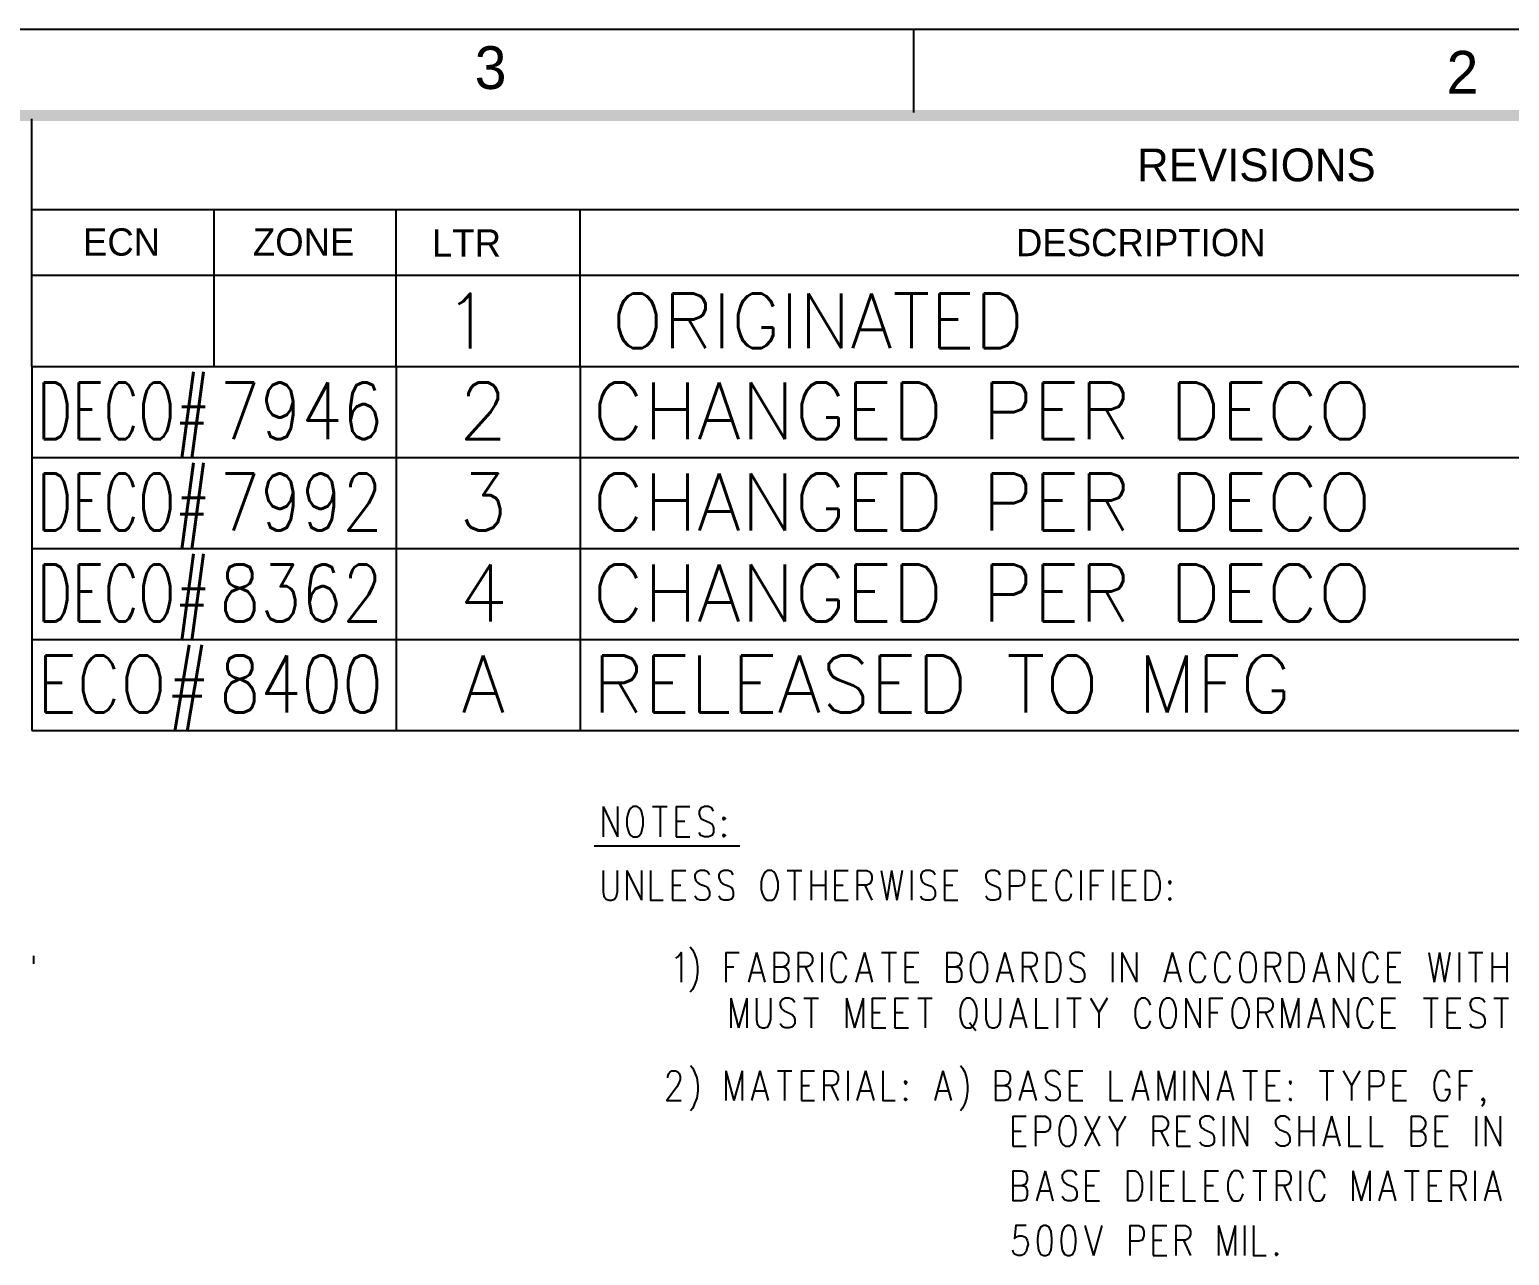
# Model space of a CAD drawing. Extents: x 0 to 19.9, y 0 to 15.
# Drawn here: x 13.129 to 17.193, y 11.634 to 15 of the extents above; entities that cross this region are included whole.
import ezdxf
from ezdxf.enums import TextEntityAlignment as Align

# ---------------------------------------------------------------- set-up
doc = ezdxf.new("R2010")
doc.units = 0
doc.header["$MEASUREMENT"] = 0
for name, color, linetype in [('10', 7, 'CONTINUOUS'), ('FORMAT', 3, 'CONTINUOUS'), ('NOTES', 6, 'CONTINUOUS'), ('OBJECT', 2, 'CONTINUOUS'), ('TITLE1', 6, 'CONTINUOUS')]:
    doc.layers.add(name, color=color, linetype=linetype)
doc.styles.add('RMS156', font='ROMANS', dxfattribs={"height": 0.156})
doc.styles.add('ROMANS', font='romans.shx')

# ---------------------------------------------------------------- blocks, each defined once
blk = doc.blocks.new('CDWG')
at = {"layer": 'FORMAT'}
for p, q in [((19.9, 15), (0, 15)), ((15.5569, 15), (15.5569, 14.7725)), ((13.1357, 14.0751), (13.1357, 14.7551)), ((19.6357, 14.5051), (13.1357, 14.5051)), ((13.6357, 14.0751), (13.6357, 14.5051)), ((14.1357, 14.0751), (14.1357, 14.5051)), ((14.6407, 14.0751), (14.6407, 14.5051)), ((19.6357, 14.3251), (13.1357, 14.3251))]:
    blk.add_line(p, q, dxfattribs=at)
blk.add_trace([(19.6636, 14.7789), (19.6636, 14.7489), (0.2359, 14.7789), (0.2359, 14.7489)], dxfattribs=at)
for s, p in [('3', (14.3951, 14.8369)), ('2', (17.0641, 14.8241))]:
    blk.add_text(s, height=0.1174, dxfattribs=at).set_placement(p, align=Align.CENTER)
for s, height, p in [('REVISIONS', 0.09, (16.498, 14.6285)), ('ECN', 0.075, (13.3817, 14.4168)), ('ZONE', 0.075, (13.8817, 14.4168)), ('LTR', 0.075, (14.329, 14.414)), ('DESCRIPTION', 0.075, (16.1806, 14.4154))]:
    blk.add_text(s, height=height, dxfattribs=at).set_placement(p, align=Align.MIDDLE)
at = {"layer": 'FORMAT', "style": 'ROMANS'}
blk.add_text('ORIGINATED', height=0.15, dxfattribs=at).set_placement((14.7277, 14.1253))
at = {"layer": 'TITLE1', "style": 'ROMANS', "flags": 8}
for tag, height, p in [('XX', 0.15, (14.3777, 14.1253)), ('XX/XX', 0.075, (13.1243, 1.2636))]:
    blk.add_attdef(tag, text='', height=height, dxfattribs=at).set_placement(p, align=Align.CENTER)
at = {"layer": 'TITLE1', "style": 'ROMANS', "width": 0.707576, "flags": 8}
blk.add_attdef('XX/XX/XX', text='', height=0.15, dxfattribs=at).set_placement((18.0526, 14.1165), (18.8663, 14.1165), align=Align.FIT)
at = {"layer": 'TITLE1', "style": 'ROMANS'}
for tag, p, height in [('XXXXXXX', (13.5096, 1.8925), 0.1), ('XX/XX/XX', (14.9197, 1.8925), 0.1), ('XXXXXXX', (11.741, 0.8194), 0.1), ('XX-XXXXX-XXX', (16.5993, 0.5712), 0.1875), ('XXXXXX', (11.7396, 0.3322), 0.1), ('XXXXXXX', (13.5488, 0.3103), 0.125), ('X', (18.3817, 0.3037), 0.125)]:
    blk.add_attdef(tag, p, '', height=height, dxfattribs=at)
at = {"layer": 'TITLE1', "style": 'ROMANS', "flags": 8}
for tag, p, height in [('XXXXX', (12.0543, 1.5859), 0.075), ('XXX', (13.0516, 1.5859), 0.075), ('XX/XX/XX', (14.9197, 1.5287), 0.093), ('XXXXXXXX', (13.5096, 1.5287), 0.093), ('XXX', (13.0572, 1.4345), 0.075), ('XXXXX', (12.0517, 1.4275), 0.075), ('XXXXX', (12.0517, 1.2565), 0.075)]:
    blk.add_attdef(tag, p, '', height=height, dxfattribs=at)
at = {"layer": 'TITLE1', "style": 'ROMANS'}
for tag, height, p in [('XXXXXXXXXXXXXXXX', 0.1875, (17.9901, 1.3797)), ('XXXXXXXXXXXXXXXXXXXX', 0.1875, (17.7315, 1.0774)), ('XX', 0.1875, (19.2793, 0.5712)), ('XXXXX', 0.125, (16.4513, 0.3037)), ('X', 0.125, (18.8688, 0.3037))]:
    blk.add_attdef(tag, text='', height=height, dxfattribs=at).set_placement(p, align=Align.CENTER)
blk = doc.blocks.new('CREVBLK')
at = {"layer": 'FORMAT'}
for p, q in [((0, 0), (6.4893, 0)), ((0, 0), (0, -0.25)), ((1, 0), (1, -0.25)), ((1.505, 0), (1.505, -0.25)), ((4.88, 0), (4.88, -0.25)), ((5.75, 0), (5.75, -0.25)), ((0, -0.25), (6.4893, -0.25))]:
    blk.add_line(p, q, dxfattribs=at)
at = {"layer": 'NOTES', "style": 'RMS156', "width": 0.633092}
blk.add_text('DECO#', height=0.156, dxfattribs=at).set_placement((0.0143, -0.2001), (0.4893, -0.2001), align=Align.FIT)
at = {"layer": 'NOTES', "style": 'RMS156'}
for tag, width, p, p2 in [('DECO#', 0.599772, (0.5143, -0.2001), (0.9643, -0.2001)), ('DATE', 1.495726, (4.9143, -0.2001), (5.7143, -0.2001))]:
    blk.add_attdef(tag, text='', height=0.156, dxfattribs=dict(at, width=width)).set_placement(p, p2, align=Align.FIT)
blk.add_attdef('REV.', text='', height=0.156, dxfattribs=at).set_placement((1.2393, -0.2001), align=Align.CENTER)
blk.add_attdef('DESCRIPTION', (1.5393, -0.2001), '', height=0.156, dxfattribs=at)
blk = doc.blocks.new('crevblkECO')
at = {"layer": 'FORMAT'}
for p, q in [((0, 0), (6.4893, 0)), ((0, 0), (0, -0.25)), ((1, 0), (1, -0.25)), ((1.505, 0), (1.505, -0.25)), ((4.88, 0), (4.88, -0.25)), ((5.75, 0), (5.75, -0.25)), ((0, -0.25), (6.4893, -0.25))]:
    blk.add_line(p, q, dxfattribs=at)
at = {"layer": 'NOTES', "style": 'RMS156', "width": 0.799279}
blk.add_text('ECO#', height=0.156, dxfattribs=at).set_placement((0.0143, -0.2001), (0.4893, -0.2001), align=Align.FIT)
at = {"layer": 'NOTES', "style": 'RMS156'}
for tag, width, p, p2 in [('ECO#', 0.786713, (0.5143, -0.2001), (0.9643, -0.2001)), ('DATE', 1.495726, (4.9143, -0.2001), (5.7143, -0.2001))]:
    blk.add_attdef(tag, text='', height=0.156, dxfattribs=dict(at, width=width)).set_placement(p, p2, align=Align.FIT)
blk.add_attdef('REV.', text='', height=0.156, dxfattribs=at).set_placement((1.2393, -0.2001), align=Align.CENTER)
blk.add_attdef('DESCRIPTION', (1.5393, -0.2001), '', height=0.156, dxfattribs=at)

msp = doc.modelspace()

# ---------------------------------------------------------------- linework, layer by layer
at = {"layer": '10'}
for points in [[(14.7042, 12.8664), (14.7042, 12.7838)], [(14.7042, 12.8664), (14.7436, 12.7838)], [(14.7436, 12.8664), (14.7436, 12.7838)], [(14.7859, 12.8664), (14.78, 12.8625), (14.7751, 12.8536), (14.7721, 12.8458), (14.7692, 12.834), (14.7692, 12.8153), (14.7721, 12.8034), (14.7751, 12.7956), (14.78, 12.7867), (14.7859, 12.7838), (14.7977, 12.7838), (14.8036, 12.7867), (14.8095, 12.7956), (14.8115, 12.8034), (14.8145, 12.8153), (14.8145, 12.834), (14.8115, 12.8458), (14.8095, 12.8536), (14.8036, 12.8625), (14.7977, 12.8664), (14.7859, 12.8664)], [(14.8401, 12.8664), (14.8804, 12.8664)], [(14.8607, 12.8664), (14.8607, 12.7838)], [(14.905, 12.8664), (14.905, 12.7838)], [(14.905, 12.8664), (14.9424, 12.8664)], [(15.0074, 12.8536), (15.0025, 12.8625), (14.9936, 12.8664), (14.9828, 12.8664), (14.9729, 12.8625), (14.968, 12.8536), (14.968, 12.8458), (14.971, 12.8379), (14.9729, 12.834), (14.9798, 12.83), (14.9965, 12.8231), (15.0025, 12.8192), (15.0054, 12.8153), (15.0074, 12.8074), (15.0074, 12.7956), (15.0025, 12.7867), (14.9936, 12.7838), (14.9828, 12.7838), (14.9729, 12.7867), (14.968, 12.7956)], [(14.905, 12.8261), (14.9286, 12.8261)], [(15.0359, 12.8379), (15.033, 12.834), (15.0359, 12.83), (15.0399, 12.834), (15.0359, 12.8379)], [(14.905, 12.7838), (14.9424, 12.7838)], [(15.0359, 12.7906), (15.033, 12.7867), (15.0359, 12.7838), (15.0399, 12.7867), (15.0359, 12.7906)], [(14.6795, 12.7591), (15.0791, 12.7591)], [(14.7042, 12.6912), (14.7042, 12.6322), (14.7062, 12.6204), (14.7121, 12.6125), (14.721, 12.6095), (14.7269, 12.6095), (14.7357, 12.6125), (14.7406, 12.6204), (14.7436, 12.6322), (14.7436, 12.6912)], [(14.7692, 12.6912), (14.7692, 12.6095)], [(14.7692, 12.6912), (14.8095, 12.6095)], [(14.8095, 12.6912), (14.8095, 12.6095)], [(14.8341, 12.6912), (14.8341, 12.6095), (14.8686, 12.6095)], [(14.8942, 12.6912), (14.8942, 12.6095)], [(14.8942, 12.6912), (14.9316, 12.6912)], [(14.9965, 12.6794), (14.9906, 12.6873), (14.9828, 12.6912), (14.971, 12.6912), (14.9621, 12.6873), (14.9562, 12.6794), (14.9562, 12.6715), (14.9591, 12.6627), (14.9621, 12.6588), (14.968, 12.6548), (14.9857, 12.6479), (14.9906, 12.644), (14.9936, 12.6401), (14.9965, 12.6322), (14.9965, 12.6204), (14.9906, 12.6125), (14.9828, 12.6095), (14.971, 12.6095), (14.9621, 12.6125), (14.9562, 12.6204)], [(15.0615, 12.6794), (15.0566, 12.6873), (15.0477, 12.6912), (15.0359, 12.6912), (15.0271, 12.6873), (15.0221, 12.6794), (15.0221, 12.6715), (15.0251, 12.6627), (15.0271, 12.6588), (15.033, 12.6548), (15.0507, 12.6479), (15.0566, 12.644), (15.0595, 12.64), (15.0615, 12.6322), (15.0615, 12.6204), (15.0566, 12.6125), (15.0477, 12.6095), (15.0359, 12.6095), (15.0271, 12.6125), (15.0221, 12.6204)], [(15.155, 12.6912), (15.1501, 12.6873), (15.1442, 12.6794), (15.1412, 12.6715), (15.1383, 12.6588), (15.1383, 12.64), (15.1412, 12.6282), (15.1442, 12.6204), (15.1501, 12.6125), (15.155, 12.6095), (15.1678, 12.6095), (15.1727, 12.6125), (15.1786, 12.6204), (15.1816, 12.6282), (15.1845, 12.64), (15.1845, 12.6588), (15.1816, 12.6715), (15.1786, 12.6794), (15.1727, 12.6873), (15.1678, 12.6912), (15.155, 12.6912)], [(15.2091, 12.6912), (15.2495, 12.6912)], [(15.2298, 12.6912), (15.2298, 12.6095)], [(15.2751, 12.6912), (15.2751, 12.6095)], [(15.3145, 12.6912), (15.3145, 12.6095)], [(15.3401, 12.6912), (15.3401, 12.6095)], [(15.3401, 12.6912), (15.3775, 12.6912)], [(15.4021, 12.6912), (15.4021, 12.6095)], [(15.4021, 12.6912), (15.4286, 12.6912), (15.4365, 12.6873), (15.4395, 12.6834), (15.4424, 12.6755), (15.4424, 12.6666), (15.4395, 12.6588), (15.4365, 12.6548), (15.4286, 12.6509), (15.4021, 12.6509)], [(15.468, 12.6912), (15.4828, 12.6095)], [(15.4965, 12.6912), (15.4828, 12.6095)], [(15.4965, 12.6912), (15.5103, 12.6095)], [(15.5251, 12.6912), (15.5103, 12.6095)], [(15.5507, 12.6912), (15.5507, 12.6095)], [(15.6156, 12.6794), (15.6107, 12.6873), (15.6019, 12.6912), (15.59, 12.6912), (15.5812, 12.6873), (15.5763, 12.6794), (15.5763, 12.6715), (15.5792, 12.6627), (15.5812, 12.6588), (15.5871, 12.6548), (15.6048, 12.6479), (15.6107, 12.644), (15.6137, 12.64), (15.6156, 12.6322), (15.6156, 12.6204), (15.6107, 12.6125), (15.6019, 12.6095), (15.59, 12.6095), (15.5812, 12.6125), (15.5763, 12.6204)], [(15.6412, 12.6912), (15.6412, 12.6095)], [(15.6412, 12.6912), (15.6786, 12.6912)], [(15.7948, 12.6794), (15.7899, 12.6873), (15.78, 12.6912), (15.7692, 12.6912), (15.7603, 12.6873), (15.7554, 12.6794), (15.7554, 12.6715), (15.7574, 12.6627), (15.7603, 12.6588), (15.7662, 12.6548), (15.783, 12.6479), (15.7899, 12.644), (15.7928, 12.64), (15.7948, 12.6322), (15.7948, 12.6204), (15.7899, 12.6125), (15.78, 12.6095), (15.7692, 12.6095), (15.7603, 12.6125), (15.7554, 12.6204)], [(15.8204, 12.6912), (15.8204, 12.6095)], [(15.8204, 12.6912), (15.846, 12.6912), (15.8548, 12.6873), (15.8578, 12.6834), (15.8607, 12.6755), (15.8607, 12.6627), (15.8578, 12.6548), (15.8548, 12.6509), (15.846, 12.6479), (15.8204, 12.6479)], [(15.8853, 12.6912), (15.8853, 12.6095)], [(15.8853, 12.6912), (15.9227, 12.6912)], [(15.9906, 12.6715), (15.9887, 12.6794), (15.9828, 12.6873), (15.9769, 12.6912), (15.965, 12.6912), (15.9591, 12.6873), (15.9542, 12.6794), (15.9513, 12.6715), (15.9483, 12.6587), (15.9483, 12.64), (15.9513, 12.6282), (15.9542, 12.6204), (15.9591, 12.6125), (15.965, 12.6095), (15.9769, 12.6095), (15.9828, 12.6125), (15.9887, 12.6204), (15.9906, 12.6282)], [(16.0162, 12.6912), (16.0162, 12.6095)], [(16.0428, 12.6912), (16.0428, 12.6095)], [(16.0428, 12.6912), (16.0792, 12.6912)], [(16.1048, 12.6912), (16.1048, 12.6095)], [(16.1304, 12.6912), (16.1304, 12.6095)], [(16.1304, 12.6912), (16.1678, 12.6912)], [(16.1924, 12.6912), (16.1924, 12.6095)], [(16.1924, 12.6912), (16.2121, 12.6912), (16.221, 12.6873), (16.2269, 12.6794), (16.2298, 12.6715), (16.2328, 12.6587), (16.2328, 12.64), (16.2298, 12.6282), (16.2269, 12.6204), (16.221, 12.6125), (16.2121, 12.6095), (16.1924, 12.6095)], [(14.8942, 12.6509), (14.9178, 12.6509)], [(15.2751, 12.6509), (15.3145, 12.6509)], [(15.3401, 12.6509), (15.3637, 12.6509)], [(15.4227, 12.6509), (15.4424, 12.6095)], [(15.6412, 12.6509), (15.6649, 12.6509)], [(15.8853, 12.6509), (15.908, 12.6509)], [(16.0428, 12.6509), (16.0645, 12.6509)], [(16.1304, 12.6509), (16.1521, 12.6509)], [(16.2603, 12.6627), (16.2574, 12.6587), (16.2603, 12.6548), (16.2633, 12.6587), (16.2603, 12.6627)], [(14.8942, 12.6095), (14.9316, 12.6095)], [(15.3401, 12.6095), (15.3775, 12.6095)], [(15.6412, 12.6095), (15.6786, 12.6095)], [(15.8853, 12.6095), (15.9227, 12.6095)], [(16.1304, 12.6095), (16.1678, 12.6095)], [(16.2603, 12.6164), (16.2574, 12.6125), (16.2603, 12.6095), (16.2633, 12.6125), (16.2603, 12.6164)], [(14.9434, 12.4816), (14.9493, 12.4728), (14.9552, 12.4619), (14.9601, 12.4462), (14.9631, 12.4265), (14.9631, 12.4108), (14.9601, 12.3911), (14.9552, 12.3763), (14.9493, 12.3645), (14.9434, 12.3566)], [(13.1403, 12.4567), (13.1403, 12.435)], [(14.904, 12.4501), (14.909, 12.4541), (14.9188, 12.4659), (14.9188, 12.3842)], [(15.0409, 12.4659), (15.0409, 12.3842)], [(15.0409, 12.4659), (15.0773, 12.4659)], [(15.1255, 12.4659), (15.1029, 12.3842)], [(15.1255, 12.4659), (15.1481, 12.3842)], [(15.1737, 12.4659), (15.1737, 12.3842)], [(15.1737, 12.4659), (15.1993, 12.4659), (15.2072, 12.4619), (15.2101, 12.458), (15.2131, 12.4501), (15.2131, 12.4422), (15.2101, 12.4344), (15.2072, 12.4304), (15.1993, 12.4265)], [(15.2397, 12.4659), (15.2397, 12.3842)], [(15.2397, 12.4659), (15.2643, 12.4659), (15.2731, 12.4619), (15.2761, 12.458), (15.279, 12.4501), (15.279, 12.4422), (15.2761, 12.4344), (15.2731, 12.4304), (15.2643, 12.4265), (15.2397, 12.4265)], [(15.3046, 12.4659), (15.3046, 12.3842)], [(15.3725, 12.4462), (15.3696, 12.4541), (15.3647, 12.4619), (15.3588, 12.4659), (15.347, 12.4659), (15.3411, 12.4619), (15.3351, 12.4541), (15.3322, 12.4462), (15.3302, 12.4344), (15.3302, 12.4147), (15.3322, 12.4029), (15.3351, 12.395), (15.3411, 12.3871), (15.347, 12.3842), (15.3588, 12.3842), (15.3647, 12.3871), (15.3696, 12.395), (15.3725, 12.4029)], [(15.4218, 12.4659), (15.3981, 12.3842)], [(15.4218, 12.4659), (15.4434, 12.3842)], [(15.469, 12.4659), (15.5094, 12.4659)], [(15.4897, 12.4659), (15.4897, 12.3842)], [(15.534, 12.4659), (15.534, 12.3842)], [(15.534, 12.4659), (15.5714, 12.4659)], [(15.6481, 12.4659), (15.6481, 12.3842)], [(15.6481, 12.4659), (15.6737, 12.4659), (15.6826, 12.4619), (15.6855, 12.458), (15.6885, 12.4501), (15.6885, 12.4422), (15.6855, 12.4344), (15.6826, 12.4304), (15.6737, 12.4265)], [(15.7308, 12.4659), (15.7249, 12.4619), (15.719, 12.4541), (15.7161, 12.4462), (15.7131, 12.4344), (15.7131, 12.4147), (15.7161, 12.4029), (15.719, 12.395), (15.7249, 12.3871), (15.7308, 12.3842), (15.7426, 12.3842), (15.7475, 12.3871), (15.7535, 12.395), (15.7564, 12.4029), (15.7594, 12.4147), (15.7594, 12.4344), (15.7564, 12.4462), (15.7535, 12.4541), (15.7475, 12.4619), (15.7426, 12.4659), (15.7308, 12.4659)], [(15.8076, 12.4659), (15.784, 12.3842)], [(15.8076, 12.4659), (15.8302, 12.3842)], [(15.8558, 12.4659), (15.8558, 12.3842)], [(15.8558, 12.4659), (15.8814, 12.4659), (15.8893, 12.4619), (15.8922, 12.458), (15.8952, 12.4501), (15.8952, 12.4422), (15.8922, 12.4344), (15.8893, 12.4304), (15.8814, 12.4265), (15.8558, 12.4265)], [(15.9218, 12.4659), (15.9218, 12.3842)], [(15.9218, 12.4659), (15.9405, 12.4659), (15.9493, 12.4619), (15.9552, 12.4541), (15.9572, 12.4462), (15.9601, 12.4344), (15.9601, 12.4147), (15.9572, 12.4029), (15.9552, 12.395), (15.9493, 12.3871), (15.9405, 12.3842), (15.9218, 12.3842)], [(16.0261, 12.4541), (16.0202, 12.4619), (16.0113, 12.4659), (16.0005, 12.4659), (15.9926, 12.4619), (15.9867, 12.4541), (15.9867, 12.4462), (15.9897, 12.4383), (15.9926, 12.4344), (15.9975, 12.4304), (16.0143, 12.4235), (16.0202, 12.4196), (16.0231, 12.4147), (16.0261, 12.4068), (16.0261, 12.395), (16.0202, 12.3871), (16.0113, 12.3842), (16.0005, 12.3842), (15.9926, 12.3871), (15.9867, 12.395)], [(16.1029, 12.4659), (16.1029, 12.3842)], [(16.1285, 12.4659), (16.1285, 12.3842)], [(16.1285, 12.4659), (16.1688, 12.3842)], [(16.1688, 12.4659), (16.1688, 12.3842)], [(16.2672, 12.4659), (16.2446, 12.3842)], [(16.2672, 12.4659), (16.2909, 12.3842)], [(16.3588, 12.4462), (16.3558, 12.4541), (16.3499, 12.4619), (16.344, 12.4659), (16.3322, 12.4659), (16.3273, 12.4619), (16.3214, 12.4541), (16.3184, 12.4462), (16.3155, 12.4344), (16.3155, 12.4147), (16.3184, 12.4029), (16.3214, 12.395), (16.3273, 12.3871), (16.3322, 12.3842), (16.344, 12.3842), (16.3499, 12.3871), (16.3558, 12.395), (16.3588, 12.4029)], [(16.4267, 12.4462), (16.4237, 12.4541), (16.4188, 12.4619), (16.4119, 12.4659), (16.4011, 12.4659), (16.3952, 12.4619), (16.3893, 12.4541), (16.3863, 12.4462), (16.3844, 12.4344), (16.3844, 12.4147), (16.3863, 12.4029), (16.3893, 12.395), (16.3952, 12.3871), (16.4011, 12.3842), (16.4119, 12.3842), (16.4188, 12.3871), (16.4237, 12.395), (16.4267, 12.4029)], [(16.469, 12.4659), (16.4631, 12.4619), (16.4572, 12.4541), (16.4552, 12.4462), (16.4523, 12.4344), (16.4523, 12.4147), (16.4552, 12.4029), (16.4572, 12.395), (16.4631, 12.3871), (16.469, 12.3842), (16.4808, 12.3842), (16.4867, 12.3871), (16.4926, 12.395), (16.4946, 12.4029), (16.4975, 12.4147), (16.4975, 12.4344), (16.4946, 12.4462), (16.4926, 12.4541), (16.4867, 12.4619), (16.4808, 12.4659), (16.469, 12.4659)], [(16.5231, 12.4659), (16.5231, 12.3842)], [(16.5231, 12.4659), (16.5487, 12.4659), (16.5576, 12.4619), (16.5605, 12.458), (16.5635, 12.4501), (16.5635, 12.4422), (16.5605, 12.4344), (16.5576, 12.4304), (16.5487, 12.4265), (16.5231, 12.4265)], [(16.5881, 12.4659), (16.5881, 12.3842)], [(16.5881, 12.4659), (16.6088, 12.4659), (16.6176, 12.4619), (16.6225, 12.4541), (16.6255, 12.4462), (16.6285, 12.4344), (16.6285, 12.4147), (16.6255, 12.4029), (16.6225, 12.395), (16.6176, 12.3871), (16.6088, 12.3842), (16.5881, 12.3842)], [(16.6767, 12.4659), (16.654, 12.3842)], [(16.6767, 12.4659), (16.6993, 12.3842)], [(16.7249, 12.4659), (16.7249, 12.3842)], [(16.7249, 12.4659), (16.7643, 12.3842)], [(16.7643, 12.4659), (16.7643, 12.3842)], [(16.8322, 12.4462), (16.8302, 12.4541), (16.8243, 12.4619), (16.8184, 12.4659), (16.8076, 12.4659), (16.8017, 12.4619), (16.7968, 12.4541), (16.7938, 12.4462), (16.7909, 12.4344), (16.7909, 12.4147), (16.7938, 12.4029), (16.7968, 12.395), (16.8017, 12.3871), (16.8076, 12.3842), (16.8184, 12.3842), (16.8243, 12.3871), (16.8302, 12.395), (16.8322, 12.4029)], [(16.8588, 12.4659), (16.8588, 12.3842)], [(16.8588, 12.4659), (16.8952, 12.4659)], [(16.972, 12.4659), (16.9867, 12.3842)], [(17.0005, 12.4659), (16.9867, 12.3842)], [(17.0005, 12.4659), (17.0143, 12.3842)], [(17.029, 12.4659), (17.0143, 12.3842)], [(17.0546, 12.4659), (17.0546, 12.3842)], [(17.0802, 12.4659), (17.1196, 12.4659)], [(17.0999, 12.4659), (17.0999, 12.3842)], [(17.1452, 12.4659), (17.1452, 12.3842)], [(17.1855, 12.4659), (17.1855, 12.3842)], [(15.0409, 12.4265), (15.0635, 12.4265)], [(15.1117, 12.4108), (15.1393, 12.4108)], [(15.1737, 12.4265), (15.1993, 12.4265), (15.2072, 12.4235), (15.2101, 12.4196), (15.2131, 12.4108), (15.2131, 12.3989), (15.2101, 12.3911), (15.2072, 12.3871), (15.1993, 12.3842), (15.1737, 12.3842)], [(15.2594, 12.4265), (15.279, 12.3842)], [(15.406, 12.4108), (15.4355, 12.4108)], [(15.534, 12.4265), (15.5576, 12.4265)], [(15.6481, 12.4265), (15.6737, 12.4265), (15.6826, 12.4235), (15.6855, 12.4196), (15.6885, 12.4108), (15.6885, 12.3989), (15.6855, 12.3911), (15.6826, 12.3871), (15.6737, 12.3842), (15.6481, 12.3842)], [(15.7938, 12.4108), (15.8214, 12.4108)], [(15.8755, 12.4265), (15.8952, 12.3842)], [(16.2535, 12.4107), (16.281, 12.4107)], [(16.5438, 12.4265), (16.5635, 12.3842)], [(16.6619, 12.4107), (16.6905, 12.4107)], [(16.8588, 12.4265), (16.8814, 12.4265)], [(17.1452, 12.4265), (17.1855, 12.4265)], [(15.534, 12.3842), (15.5714, 12.3842)], [(16.8588, 12.3842), (16.8952, 12.3842)], [(15.0546, 12.3409), (15.0546, 12.2592)], [(15.0546, 12.3409), (15.0763, 12.2592)], [(15.0989, 12.3409), (15.0763, 12.2592)], [(15.0989, 12.3409), (15.0989, 12.2592)], [(15.1255, 12.3409), (15.1255, 12.2818), (15.1275, 12.27), (15.1334, 12.2621), (15.1422, 12.2592), (15.1471, 12.2592), (15.156, 12.2621), (15.1609, 12.27), (15.1649, 12.2818), (15.1649, 12.3409)], [(15.2308, 12.329), (15.2239, 12.3369), (15.2151, 12.3409), (15.2042, 12.3409), (15.1964, 12.3369), (15.1905, 12.329), (15.1905, 12.3212), (15.1934, 12.3133), (15.1964, 12.3094), (15.2013, 12.3054), (15.218, 12.2985), (15.2239, 12.2946), (15.2279, 12.2897), (15.2308, 12.2818), (15.2308, 12.27), (15.2239, 12.2621), (15.2151, 12.2592), (15.2042, 12.2592), (15.1964, 12.2621), (15.1905, 12.27)], [(15.2554, 12.3409), (15.2958, 12.3409)], [(15.2751, 12.3409), (15.2751, 12.2592)], [(15.3725, 12.3409), (15.3725, 12.2592)], [(15.3725, 12.3409), (15.3942, 12.2592)], [(15.4178, 12.3409), (15.3942, 12.2592)], [(15.4178, 12.3409), (15.4178, 12.2592)], [(15.4434, 12.3409), (15.4434, 12.2592)], [(15.4434, 12.3409), (15.4808, 12.3409)], [(15.5054, 12.3409), (15.5054, 12.2592)], [(15.5054, 12.3409), (15.5428, 12.3409)], [(15.5684, 12.3409), (15.6078, 12.3409)], [(15.5881, 12.3409), (15.5881, 12.2592)], [(15.7013, 12.3409), (15.6964, 12.3369), (15.6905, 12.329), (15.6875, 12.3212), (15.6846, 12.3094), (15.6846, 12.2897), (15.6875, 12.2779), (15.6905, 12.27), (15.6964, 12.2621), (15.7013, 12.2592), (15.7131, 12.2592), (15.718, 12.2621), (15.7239, 12.27), (15.7279, 12.2779), (15.7308, 12.2897), (15.7308, 12.3094), (15.7279, 12.3212), (15.7239, 12.329), (15.718, 12.3369), (15.7131, 12.3409), (15.7013, 12.3409)], [(15.7554, 12.3409), (15.7554, 12.2818), (15.7584, 12.27), (15.7643, 12.2621), (15.7721, 12.2592), (15.7781, 12.2592), (15.7859, 12.2621), (15.7928, 12.27), (15.7958, 12.2818), (15.7958, 12.3409)], [(15.843, 12.3409), (15.8214, 12.2592)], [(15.843, 12.3409), (15.8666, 12.2592)], [(15.8922, 12.3409), (15.8922, 12.2592), (15.9267, 12.2592)], [(15.9513, 12.3409), (15.9513, 12.2592)], [(15.9779, 12.3409), (16.0172, 12.3409)], [(15.9975, 12.3409), (15.9975, 12.2592)], [(16.0428, 12.3409), (16.0655, 12.3015), (16.0655, 12.2592)], [(16.0881, 12.3409), (16.0655, 12.3015)], [(16.2072, 12.3212), (16.2042, 12.329), (16.1983, 12.3369), (16.1934, 12.3409), (16.1816, 12.3409), (16.1767, 12.3369), (16.1708, 12.329), (16.1678, 12.3212), (16.1649, 12.3094), (16.1649, 12.2897), (16.1678, 12.2779), (16.1708, 12.27), (16.1767, 12.2621), (16.1816, 12.2592), (16.1934, 12.2592), (16.1983, 12.2621), (16.2042, 12.27), (16.2072, 12.2779)], [(16.2505, 12.3409), (16.2446, 12.3369), (16.2387, 12.329), (16.2357, 12.3212), (16.2328, 12.3094), (16.2328, 12.2897), (16.2357, 12.2779), (16.2387, 12.27), (16.2446, 12.2621), (16.2505, 12.2592), (16.2613, 12.2592), (16.2672, 12.2621), (16.2721, 12.27), (16.2751, 12.2779), (16.2781, 12.2897), (16.2781, 12.3094), (16.2751, 12.3212), (16.2721, 12.329), (16.2672, 12.3369), (16.2613, 12.3409), (16.2505, 12.3409)], [(16.3046, 12.3409), (16.3046, 12.2592)], [(16.3046, 12.3409), (16.343, 12.2592)], [(16.343, 12.3409), (16.343, 12.2592)], [(16.3696, 12.3409), (16.3696, 12.2592)], [(16.3696, 12.3409), (16.406, 12.3409)], [(16.4483, 12.3409), (16.4434, 12.3369), (16.4375, 12.329), (16.4345, 12.3212), (16.4316, 12.3094), (16.4316, 12.2897), (16.4345, 12.2779), (16.4375, 12.27), (16.4434, 12.2621), (16.4483, 12.2592), (16.4601, 12.2592), (16.4651, 12.2621), (16.471, 12.27), (16.4739, 12.2779), (16.4779, 12.2897), (16.4779, 12.3094), (16.4739, 12.3212), (16.471, 12.329), (16.4651, 12.3369), (16.4601, 12.3409), (16.4483, 12.3409)], [(16.5025, 12.3409), (16.5025, 12.2592)], [(16.5025, 12.3409), (16.5281, 12.3409), (16.5359, 12.3369), (16.5399, 12.333), (16.5428, 12.3251), (16.5428, 12.3172), (16.5399, 12.3094), (16.5359, 12.3054), (16.5281, 12.3015), (16.5025, 12.3015)], [(16.5684, 12.3408), (16.5684, 12.2592)], [(16.5684, 12.3408), (16.5901, 12.2592)], [(16.6137, 12.3408), (16.5901, 12.2592)], [(16.6137, 12.3408), (16.6137, 12.2592)], [(16.6609, 12.3408), (16.6393, 12.2592)], [(16.6609, 12.3408), (16.6845, 12.2592)], [(16.7101, 12.3408), (16.7101, 12.2592)], [(16.7101, 12.3408), (16.7505, 12.2592)], [(16.7505, 12.3408), (16.7505, 12.2592)], [(16.8184, 12.3212), (16.8155, 12.329), (16.8095, 12.3369), (16.8046, 12.3408), (16.7928, 12.3408), (16.7859, 12.3369), (16.781, 12.329), (16.7781, 12.3212), (16.7751, 12.3094), (16.7751, 12.2897), (16.7781, 12.2779), (16.781, 12.27), (16.7859, 12.2621), (16.7928, 12.2592), (16.8046, 12.2592), (16.8095, 12.2621), (16.8155, 12.27), (16.8184, 12.2779)], [(16.843, 12.3408), (16.843, 12.2592)], [(16.843, 12.3408), (16.8804, 12.3408)], [(16.9572, 12.3408), (16.9975, 12.3408)], [(16.9779, 12.3408), (16.9779, 12.2592)], [(17.0221, 12.3408), (17.0221, 12.2592)], [(17.0221, 12.3408), (17.0595, 12.3408)], [(17.1255, 12.329), (17.1196, 12.3369), (17.1107, 12.3408), (17.0989, 12.3408), (17.0901, 12.3369), (17.0851, 12.329), (17.0851, 12.3212), (17.0881, 12.3133), (17.0901, 12.3094), (17.096, 12.3054), (17.1137, 12.2985), (17.1196, 12.2946), (17.1225, 12.2897), (17.1255, 12.2818), (17.1255, 12.27), (17.1196, 12.2621), (17.1107, 12.2592), (17.0989, 12.2592), (17.0901, 12.2621), (17.0851, 12.27)], [(17.1501, 12.3408), (17.1905, 12.3408)], [(17.1708, 12.3408), (17.1708, 12.2592)], [(15.4434, 12.3015), (15.4651, 12.3015)], [(15.5054, 12.3015), (15.5281, 12.3015)], [(15.7101, 12.2739), (15.7279, 12.2513)], [(15.8292, 12.2857), (15.8578, 12.2857)], [(16.3696, 12.3015), (16.3922, 12.3015)], [(16.5221, 12.3015), (16.5428, 12.2592)], [(16.6471, 12.2857), (16.6767, 12.2857)], [(16.843, 12.3015), (16.8666, 12.3015)], [(17.0221, 12.3015), (17.0458, 12.3015)], [(15.4434, 12.2592), (15.4808, 12.2592)], [(15.5054, 12.2592), (15.5428, 12.2592)], [(16.843, 12.2592), (16.8804, 12.2592)], [(17.0221, 12.2592), (17.0595, 12.2592)], [(14.9444, 12.1558), (14.9503, 12.1479), (14.9552, 12.1371), (14.9611, 12.1213), (14.9641, 12.1007), (14.9641, 12.0859), (14.9611, 12.0662), (14.9552, 12.0515), (14.9503, 12.0387), (14.9444, 12.0308)], [(15.6855, 12.1558), (15.6914, 12.1479), (15.6973, 12.1371), (15.7023, 12.1213), (15.7052, 12.1007), (15.7052, 12.0859), (15.7023, 12.0662), (15.6973, 12.0515), (15.6914, 12.0387), (15.6855, 12.0308)], [(14.8814, 12.1213), (14.8814, 12.1253), (14.8843, 12.1332), (14.8873, 12.1371), (14.8932, 12.141), (14.904, 12.141), (14.9099, 12.1371), (14.9129, 12.1332), (14.9158, 12.1253), (14.9158, 12.1174), (14.9129, 12.1095), (14.907, 12.0977), (14.8794, 12.0593), (14.9188, 12.0593)], [(15.0408, 12.141), (15.0408, 12.0593)], [(15.0408, 12.141), (15.0635, 12.0593)], [(15.0861, 12.141), (15.0635, 12.0593)], [(15.0861, 12.141), (15.0861, 12.0593)], [(15.1343, 12.141), (15.1117, 12.0593)], [(15.1343, 12.141), (15.157, 12.0593)], [(15.1826, 12.141), (15.2219, 12.141)], [(15.2023, 12.141), (15.2023, 12.0593)], [(15.2485, 12.141), (15.2485, 12.0593)], [(15.2485, 12.141), (15.2849, 12.141)], [(15.3105, 12.141), (15.3105, 12.0593)], [(15.3105, 12.141), (15.3361, 12.141), (15.344, 12.1371), (15.3469, 12.1332), (15.3499, 12.1253), (15.3499, 12.1174), (15.3469, 12.1095), (15.344, 12.1046), (15.3361, 12.1007), (15.3105, 12.1007)], [(15.3765, 12.141), (15.3765, 12.0593)], [(15.4247, 12.141), (15.4011, 12.0593)], [(15.4247, 12.141), (15.4473, 12.0593)], [(15.4719, 12.141), (15.4719, 12.0593), (15.5064, 12.0593)], [(15.5349, 12.1135), (15.532, 12.1095), (15.5349, 12.1046), (15.5379, 12.1095), (15.5349, 12.1135)], [(15.6373, 12.141), (15.6147, 12.0593)], [(15.6373, 12.141), (15.6599, 12.0593)], [(15.782, 12.141), (15.782, 12.0593)], [(15.782, 12.141), (15.8076, 12.141), (15.8164, 12.1371), (15.8194, 12.1332), (15.8223, 12.1253), (15.8223, 12.1174), (15.8194, 12.1095), (15.8164, 12.1046), (15.8076, 12.1007)], [(15.8706, 12.141), (15.8469, 12.0593)], [(15.8706, 12.141), (15.8932, 12.0593)], [(15.9582, 12.1292), (15.9523, 12.1371), (15.9444, 12.141), (15.9326, 12.141), (15.9247, 12.1371), (15.9188, 12.1292), (15.9188, 12.1213), (15.9217, 12.1135), (15.9247, 12.1095), (15.9306, 12.1046), (15.9473, 12.0977), (15.9523, 12.0938), (15.9552, 12.0898), (15.9582, 12.082), (15.9582, 12.0702), (15.9523, 12.0623), (15.9444, 12.0593), (15.9326, 12.0593), (15.9247, 12.0623), (15.9188, 12.0702)], [(15.9847, 12.141), (15.9847, 12.0593)], [(15.9847, 12.141), (16.0211, 12.141)], [(16.0969, 12.141), (16.0969, 12.0593), (16.1314, 12.0593)], [(16.1806, 12.141), (16.157, 12.0593)], [(16.1806, 12.141), (16.2022, 12.0593)], [(16.2288, 12.141), (16.2288, 12.0593)], [(16.2288, 12.141), (16.2515, 12.0593)], [(16.2731, 12.141), (16.2515, 12.0593)], [(16.2731, 12.141), (16.2731, 12.0593)], [(16.2997, 12.141), (16.2997, 12.0593)], [(16.3253, 12.141), (16.3253, 12.0593)], [(16.3253, 12.141), (16.3647, 12.0593)], [(16.3647, 12.141), (16.3647, 12.0593)], [(16.4129, 12.141), (16.3902, 12.0593)], [(16.4129, 12.141), (16.4355, 12.0593)], [(16.4611, 12.141), (16.5015, 12.141)], [(16.4818, 12.141), (16.4818, 12.0593)], [(16.5261, 12.141), (16.5261, 12.0593)], [(16.5261, 12.141), (16.5635, 12.141)], [(16.592, 12.1135), (16.5891, 12.1095), (16.592, 12.1046), (16.594, 12.1095), (16.592, 12.1135)], [(16.6717, 12.141), (16.7111, 12.141)], [(16.6914, 12.141), (16.6914, 12.0593)], [(16.7367, 12.141), (16.7593, 12.1007), (16.7593, 12.0593)], [(16.782, 12.141), (16.7593, 12.1007)], [(16.8076, 12.141), (16.8076, 12.0593)], [(16.8076, 12.141), (16.8332, 12.141), (16.842, 12.1371), (16.844, 12.1332), (16.8469, 12.1253), (16.8469, 12.1135), (16.844, 12.1046), (16.842, 12.1007), (16.8332, 12.0977), (16.8076, 12.0977)], [(16.8735, 12.141), (16.8735, 12.0593)], [(16.8735, 12.141), (16.9099, 12.141)], [(17.029, 12.1213), (17.0261, 12.1292), (17.0211, 12.1371), (17.0152, 12.141), (17.0044, 12.141), (16.9985, 12.1371), (16.9926, 12.1292), (16.9897, 12.1213), (16.9867, 12.1095), (16.9867, 12.0898), (16.9897, 12.078), (16.9926, 12.0702), (16.9985, 12.0623), (17.0044, 12.0593), (17.0152, 12.0593), (17.0211, 12.0623), (17.0261, 12.0702), (17.029, 12.078), (17.029, 12.0898)], [(17.0556, 12.141), (17.0556, 12.0593)], [(17.0556, 12.141), (17.092, 12.141)], [(15.1206, 12.0859), (15.1481, 12.0859)], [(15.2485, 12.1007), (15.2711, 12.1007)], [(15.3302, 12.1007), (15.3499, 12.0593)], [(15.4099, 12.0859), (15.4385, 12.0859)], [(15.6235, 12.0859), (15.6511, 12.0859)], [(15.782, 12.1007), (15.8076, 12.1007), (15.8164, 12.0977), (15.8194, 12.0938), (15.8223, 12.0859), (15.8223, 12.0741), (15.8194, 12.0662), (15.8164, 12.0623), (15.8076, 12.0593), (15.782, 12.0593)], [(15.8568, 12.0859), (15.8843, 12.0859)], [(15.9847, 12.1007), (16.0064, 12.1007)], [(16.1658, 12.0859), (16.1944, 12.0859)], [(16.3981, 12.0859), (16.4276, 12.0859)], [(16.5261, 12.1007), (16.5497, 12.1007)], [(16.8735, 12.1007), (16.8961, 12.1007)], [(17.0152, 12.0898), (17.029, 12.0898)], [(17.0556, 12.1007), (17.0772, 12.1007)], [(15.2485, 12.0593), (15.2849, 12.0593)], [(15.5349, 12.0662), (15.532, 12.0623), (15.5349, 12.0593), (15.5379, 12.0623), (15.5349, 12.0662)], [(15.9847, 12.0593), (16.0211, 12.0593)], [(16.5261, 12.0593), (16.5635, 12.0593)], [(16.592, 12.0662), (16.5891, 12.0623), (16.592, 12.0593), (16.594, 12.0623), (16.592, 12.0662)], [(16.8735, 12.0593), (16.9099, 12.0593)], [(17.1235, 12.0623), (17.1206, 12.0593), (17.1176, 12.0623), (17.1206, 12.0662), (17.1235, 12.0623), (17.1235, 12.0554), (17.1206, 12.0475), (17.1176, 12.0426)], [(15.8292, 12.016), (15.8292, 11.9343)], [(15.8292, 12.016), (15.8656, 12.016)], [(15.8912, 12.016), (15.8912, 11.9343)], [(15.8912, 12.016), (15.9178, 12.016), (15.9257, 12.0121), (15.9286, 12.0081), (15.9316, 12.0003), (15.9316, 11.9885), (15.9286, 11.9796), (15.9257, 11.9757), (15.9178, 11.9727), (15.8912, 11.9727)], [(15.9729, 12.016), (15.968, 12.0121), (15.9621, 12.0042), (15.9591, 11.9963), (15.9562, 11.9845), (15.9562, 11.9648), (15.9591, 11.953), (15.9621, 11.9452), (15.968, 11.9373), (15.9729, 11.9343), (15.9857, 11.9343), (15.9906, 11.9373), (15.9965, 11.9452), (15.9995, 11.953), (16.0024, 11.9648), (16.0024, 11.9845), (15.9995, 11.9963), (15.9965, 12.0042), (15.9906, 12.0121), (15.9857, 12.016), (15.9729, 12.016)], [(16.027, 12.016), (16.0674, 11.9343)], [(16.0674, 12.016), (16.027, 11.9343)], [(16.093, 12.016), (16.1156, 11.9757), (16.1156, 11.9343)], [(16.1383, 12.016), (16.1156, 11.9757)], [(16.215, 12.016), (16.215, 11.9343)], [(16.215, 12.016), (16.2406, 12.016), (16.2495, 12.0121), (16.2524, 12.0081), (16.2554, 12.0003), (16.2554, 11.9924), (16.2524, 11.9845), (16.2495, 11.9796), (16.2406, 11.9757), (16.215, 11.9757)], [(16.28, 12.016), (16.28, 11.9343)], [(16.28, 12.016), (16.3174, 12.016)], [(16.3824, 12.0042), (16.3774, 12.0121), (16.3686, 12.016), (16.3578, 12.016), (16.3479, 12.0121), (16.343, 12.0042), (16.343, 11.9963), (16.3459, 11.9885), (16.3479, 11.9845), (16.3548, 11.9796), (16.3715, 11.9727), (16.3774, 11.9688), (16.3804, 11.9648), (16.3824, 11.957), (16.3824, 11.9451), (16.3774, 11.9373), (16.3686, 11.9343), (16.3578, 11.9343), (16.3479, 11.9373), (16.343, 11.9451)], [(16.408, 12.016), (16.408, 11.9343)], [(16.4345, 12.016), (16.4345, 11.9343)], [(16.4345, 12.016), (16.4729, 11.9343)], [(16.4729, 12.016), (16.4729, 11.9343)], [(16.59, 12.0042), (16.5841, 12.0121), (16.5763, 12.016), (16.5644, 12.016), (16.5566, 12.0121), (16.5507, 12.0042), (16.5507, 11.9963), (16.5536, 11.9885), (16.5566, 11.9845), (16.5615, 11.9796), (16.5792, 11.9727), (16.5841, 11.9688), (16.5871, 11.9648), (16.59, 11.957), (16.59, 11.9451), (16.5841, 11.9373), (16.5763, 11.9343), (16.5644, 11.9343), (16.5566, 11.9373), (16.5507, 11.9451)], [(16.6156, 12.016), (16.6156, 11.9343)], [(16.655, 12.016), (16.655, 11.9343)], [(16.7042, 12.016), (16.6816, 11.9343)], [(16.7042, 12.016), (16.7268, 11.9343)], [(16.7524, 12.016), (16.7524, 11.9343), (16.7859, 11.9343)], [(16.8115, 12.016), (16.8115, 11.9343), (16.8459, 11.9343)], [(16.9227, 12.016), (16.9227, 11.9343)], [(16.9227, 12.016), (16.9483, 12.016), (16.9562, 12.0121), (16.9591, 12.0081), (16.9621, 12.0003), (16.9621, 11.9924), (16.9591, 11.9845), (16.9562, 11.9796), (16.9483, 11.9757)], [(16.9887, 12.016), (16.9887, 11.9343)], [(16.9887, 12.016), (17.0251, 12.016)], [(17.1018, 12.016), (17.1018, 11.9343)], [(17.1274, 12.016), (17.1274, 11.9343)], [(17.1274, 12.016), (17.1678, 11.9343)], [(17.1678, 12.016), (17.1678, 11.9343)], [(15.8292, 11.9757), (15.8518, 11.9757)], [(16.2357, 11.9757), (16.2554, 11.9343)], [(16.28, 11.9757), (16.3036, 11.9757)], [(16.6156, 11.9757), (16.655, 11.9757)], [(16.6894, 11.9609), (16.718, 11.9609)], [(16.9227, 11.9757), (16.9483, 11.9757), (16.9562, 11.9727), (16.9591, 11.9688), (16.9621, 11.9609), (16.9621, 11.9491), (16.9591, 11.9412), (16.9562, 11.9373), (16.9483, 11.9343), (16.9227, 11.9343)], [(16.9887, 11.9757), (17.0103, 11.9757)], [(15.8292, 11.9343), (15.8656, 11.9343)], [(16.28, 11.9343), (16.3174, 11.9343)], [(16.9887, 11.9343), (17.0251, 11.9343)], [(15.8292, 11.8664), (15.8292, 11.7837)], [(15.8292, 11.8664), (15.8548, 11.8664), (15.8637, 11.8625), (15.8656, 11.8585), (15.8686, 11.8497), (15.8686, 11.8418), (15.8656, 11.8339), (15.8637, 11.83), (15.8548, 11.8261)], [(15.9178, 11.8664), (15.8942, 11.7837)], [(15.9178, 11.8664), (15.9394, 11.7837)], [(16.0054, 11.8536), (15.9995, 11.8625), (15.9906, 11.8664), (15.9798, 11.8664), (15.9709, 11.8625), (15.965, 11.8536), (15.965, 11.8457), (15.968, 11.8379), (15.9709, 11.8339), (15.9768, 11.83), (15.9936, 11.8231), (15.9995, 11.8192), (16.0024, 11.8152), (16.0054, 11.8074), (16.0054, 11.7955), (15.9995, 11.7867), (15.9906, 11.7837), (15.9798, 11.7837), (15.9709, 11.7867), (15.965, 11.7955)], [(16.03, 11.8664), (16.03, 11.7837)], [(16.03, 11.8664), (16.0674, 11.8664)], [(16.1442, 11.8664), (16.1442, 11.7837)], [(16.1442, 11.8664), (16.1648, 11.8664), (16.1727, 11.8625), (16.1786, 11.8536), (16.1816, 11.8457), (16.1845, 11.8339), (16.1845, 11.8152), (16.1816, 11.8034), (16.1786, 11.7955), (16.1727, 11.7867), (16.1648, 11.7837), (16.1442, 11.7837)], [(16.2091, 11.8664), (16.2091, 11.7837)], [(16.2357, 11.8664), (16.2357, 11.7837)], [(16.2357, 11.8664), (16.2721, 11.8664)], [(16.2977, 11.8664), (16.2977, 11.7837), (16.3312, 11.7837)], [(16.3578, 11.8664), (16.3578, 11.7837)], [(16.3578, 11.8664), (16.3942, 11.8664)], [(16.4621, 11.8457), (16.4591, 11.8536), (16.4542, 11.8625), (16.4483, 11.8664), (16.4365, 11.8664), (16.4316, 11.8625), (16.4257, 11.8536), (16.4227, 11.8457), (16.4198, 11.8339), (16.4198, 11.8152), (16.4227, 11.8034), (16.4257, 11.7955), (16.4316, 11.7867), (16.4365, 11.7837), (16.4483, 11.7837), (16.4542, 11.7867), (16.4591, 11.7955), (16.4621, 11.8034)], [(16.4887, 11.8664), (16.527, 11.8664)], [(16.5074, 11.8664), (16.5074, 11.7837)], [(16.5536, 11.8664), (16.5536, 11.7837)], [(16.5536, 11.8664), (16.5792, 11.8664), (16.5871, 11.8625), (16.59, 11.8585), (16.593, 11.8497), (16.593, 11.8418), (16.59, 11.8339), (16.5871, 11.83), (16.5792, 11.8261), (16.5536, 11.8261)], [(16.6186, 11.8664), (16.6186, 11.7837)], [(16.6865, 11.8457), (16.6845, 11.8536), (16.6786, 11.8625), (16.6727, 11.8664), (16.6609, 11.8664), (16.655, 11.8625), (16.6501, 11.8536), (16.6471, 11.8457), (16.6442, 11.8339), (16.6442, 11.8152), (16.6471, 11.8034), (16.6501, 11.7955), (16.655, 11.7867), (16.6609, 11.7837), (16.6727, 11.7837), (16.6786, 11.7867), (16.6845, 11.7955), (16.6865, 11.8034)], [(16.7633, 11.8664), (16.7633, 11.7837)], [(16.7633, 11.8664), (16.7859, 11.7837)], [(16.8095, 11.8664), (16.7859, 11.7837)], [(16.8095, 11.8664), (16.8095, 11.7837)], [(16.8578, 11.8664), (16.8341, 11.7837)], [(16.8578, 11.8664), (16.8804, 11.7837)], [(16.905, 11.8664), (16.9454, 11.8664)], [(16.9257, 11.8664), (16.9257, 11.7837)], [(16.9709, 11.8664), (16.9709, 11.7837)], [(16.9709, 11.8664), (17.0074, 11.8664)], [(17.033, 11.8664), (17.033, 11.7837)], [(17.033, 11.8664), (17.0595, 11.8664), (17.0674, 11.8625), (17.0704, 11.8585), (17.0733, 11.8497), (17.0733, 11.8418), (17.0704, 11.8339), (17.0674, 11.83), (17.0595, 11.8261), (17.033, 11.8261)], [(17.0979, 11.8664), (17.0979, 11.7837)], [(17.1471, 11.8664), (17.1245, 11.7837)], [(17.1471, 11.8664), (17.1698, 11.7837)], [(15.8292, 11.8261), (15.8548, 11.8261), (15.8637, 11.8231), (15.8656, 11.8192), (15.8686, 11.8113), (15.8686, 11.7995), (15.8656, 11.7906), (15.8637, 11.7867), (15.8548, 11.7837), (15.8292, 11.7837)], [(16.03, 11.8261), (16.0536, 11.8261)], [(16.2357, 11.8261), (16.2574, 11.8261)], [(16.3578, 11.8261), (16.3804, 11.8261)], [(16.5733, 11.8261), (16.593, 11.7837)], [(16.9709, 11.8261), (16.9936, 11.8261)], [(17.0536, 11.8261), (17.0733, 11.7837)], [(15.902, 11.8113), (15.9316, 11.8113)], [(16.843, 11.8113), (16.8715, 11.8113)], [(17.1324, 11.8113), (17.1609, 11.8113)], [(16.03, 11.7837), (16.0674, 11.7837)], [(16.2357, 11.7837), (16.2721, 11.7837)], [(16.3578, 11.7837), (16.3942, 11.7837)], [(16.9709, 11.7837), (17.0074, 11.7837)], [(15.8656, 11.7158), (15.8371, 11.7158), (15.8341, 11.6804), (15.8371, 11.6843), (15.8459, 11.6883), (15.8548, 11.6883), (15.8637, 11.6843), (15.8686, 11.6764), (15.8715, 11.6646), (15.8686, 11.6568), (15.8656, 11.6449), (15.8607, 11.6371), (15.8518, 11.6341), (15.843, 11.6341), (15.8341, 11.6371), (15.8312, 11.641), (15.8292, 11.6489)], [(15.9148, 11.7158), (15.905, 11.7119), (15.9001, 11.7001), (15.8971, 11.6804), (15.8971, 11.6696), (15.9001, 11.6489), (15.905, 11.6371), (15.9148, 11.6341), (15.9198, 11.6341), (15.9286, 11.6371), (15.9345, 11.6489), (15.9365, 11.6696), (15.9365, 11.6804), (15.9345, 11.7001), (15.9286, 11.7119), (15.9198, 11.7158), (15.9148, 11.7158)], [(15.9798, 11.7158), (15.9709, 11.7119), (15.965, 11.7001), (15.9621, 11.6804), (15.9621, 11.6696), (15.965, 11.6489), (15.9709, 11.6371), (15.9798, 11.6341), (15.9857, 11.6341), (15.9936, 11.6371), (15.9995, 11.6489), (16.0024, 11.6696), (16.0024, 11.6804), (15.9995, 11.7001), (15.9936, 11.7119), (15.9857, 11.7158), (15.9798, 11.7158)], [(16.027, 11.7158), (16.0507, 11.6341)], [(16.0733, 11.7158), (16.0507, 11.6341)], [(16.1501, 11.7158), (16.1501, 11.6341)], [(16.1501, 11.7158), (16.1757, 11.7158), (16.1845, 11.7119), (16.1865, 11.7079), (16.1894, 11.7001), (16.1894, 11.6883), (16.1865, 11.6804), (16.1845, 11.6764), (16.1757, 11.6735), (16.1501, 11.6735)], [(16.215, 11.7158), (16.215, 11.6341)], [(16.215, 11.7158), (16.2524, 11.7158)], [(16.277, 11.7158), (16.277, 11.6341)], [(16.277, 11.7158), (16.3036, 11.7158), (16.3115, 11.7119), (16.3144, 11.7079), (16.3174, 11.7001), (16.3174, 11.6922), (16.3144, 11.6843), (16.3115, 11.6804), (16.3036, 11.6764), (16.277, 11.6764)], [(16.3942, 11.7158), (16.3942, 11.6341)], [(16.3942, 11.7158), (16.4178, 11.6341)], [(16.4394, 11.7158), (16.4178, 11.6341)], [(16.4394, 11.7158), (16.4394, 11.6341)], [(16.465, 11.7158), (16.465, 11.6341)], [(16.4906, 11.7158), (16.4906, 11.6341), (16.5251, 11.6341)], [(16.215, 11.6764), (16.2387, 11.6764)], [(16.2977, 11.6764), (16.3174, 11.6341)], [(16.215, 11.6341), (16.2524, 11.6341)], [(16.5536, 11.641), (16.5507, 11.6371), (16.5536, 11.6341), (16.5566, 11.6371), (16.5536, 11.641)]]:
    msp.add_lwpolyline(points, dxfattribs=at)
at = {"layer": 'FORMAT'}
msp.add_line((13.1357, 14.0751), (19.635, 14.0751), dxfattribs=at)

# ---------------------------------------------------------------- block references
at = {"layer": '10'}
ref = msp.add_blockref('crevblkECO', (13.1357, 13.3251), dxfattribs=at)
ref.add_attrib('ECO#', '8400', dxfattribs={"layer": 'NOTES', "height": 0.156, "style": 'RMS156', "width": 0.786713}).set_placement((13.65, 13.125), (14.1, 13.125), align=Align.FIT)
ref.add_attrib('REV.', 'A', dxfattribs={"layer": 'NOTES', "height": 0.156, "style": 'RMS156'}).set_placement((14.375, 13.125), align=Align.CENTER)
ref.add_attrib('DESCRIPTION', 'RELEASED TO MFG', (14.675, 13.125), dxfattribs={"layer": 'NOTES', "height": 0.156, "style": 'RMS156'})
ref.add_attrib('DATE', '03/20/02', dxfattribs={"layer": 'NOTES', "height": 0.156, "style": 'RMS156', "width": 0.668896}).set_placement((18.05, 13.125), (18.85, 13.125), align=Align.FIT)
at = {"layer": 'FORMAT'}
ref = msp.add_blockref('CREVBLK', (13.1357, 14.0751), dxfattribs=at)
ref.add_attrib('DECO#', '7946', dxfattribs={"layer": 'NOTES', "height": 0.156, "style": 'RMS156', "width": 0.786713}).set_placement((13.65, 13.875), (14.1, 13.875), align=Align.FIT)
ref.add_attrib('REV.', '2', dxfattribs={"layer": 'NOTES', "height": 0.156, "style": 'RMS156'}).set_placement((14.375, 13.875), align=Align.CENTER)
ref.add_attrib('DESCRIPTION', 'CHANGED PER DECO', (14.675, 13.875), dxfattribs={"layer": 'NOTES', "height": 0.156, "style": 'RMS156'})
ref.add_attrib('DATE', '08/07/01', dxfattribs={"layer": 'NOTES', "height": 0.156, "style": 'RMS156', "width": 0.694789}).set_placement((18.05, 13.875), (18.85, 13.875), align=Align.FIT)
ref = msp.add_blockref('CREVBLK', (13.1357, 13.8251), dxfattribs=at)
ref.add_attrib('DECO#', '7992', dxfattribs={"layer": 'NOTES', "height": 0.156, "style": 'RMS156', "width": 0.786713}).set_placement((13.65, 13.625), (14.1, 13.625), align=Align.FIT)
ref.add_attrib('REV.', '3', dxfattribs={"layer": 'NOTES', "height": 0.156, "style": 'RMS156'}).set_placement((14.375, 13.625), align=Align.CENTER)
ref.add_attrib('DESCRIPTION', 'CHANGED PER DECO', (14.675, 13.625), dxfattribs={"layer": 'NOTES', "height": 0.156, "style": 'RMS156'})
ref.add_attrib('DATE', '10/23/01', dxfattribs={"layer": 'NOTES', "height": 0.156, "style": 'RMS156', "width": 0.694789}).set_placement((18.05, 13.625), (18.85, 13.625), align=Align.FIT)
ref = msp.add_blockref('CREVBLK', (13.1357, 13.5751), dxfattribs=at)
ref.add_attrib('DECO#', '8362', dxfattribs={"layer": 'NOTES', "height": 0.156, "style": 'RMS156', "width": 0.786713}).set_placement((13.65, 13.375), (14.1, 13.375), align=Align.FIT)
ref.add_attrib('REV.', '4', dxfattribs={"layer": 'NOTES', "height": 0.156, "style": 'RMS156'}).set_placement((14.375, 13.375), align=Align.CENTER)
ref.add_attrib('DESCRIPTION', 'CHANGED PER DECO', (14.675, 13.375), dxfattribs={"layer": 'NOTES', "height": 0.156, "style": 'RMS156'})
ref.add_attrib('DATE', '02/21/02', dxfattribs={"layer": 'NOTES', "height": 0.156, "style": 'RMS156', "width": 0.668896}).set_placement((18.05, 13.375), (18.85, 13.375), align=Align.FIT)
at = {"layer": 'OBJECT'}
msp.add_blockref('CDWG', (0, 0), dxfattribs=at)

# ---------------------------------------------------------------- texts
at = {"layer": 'FORMAT', "style": 'ROMANS'}
msp.add_text('1', height=0.15, dxfattribs=at).set_placement((14.2684, 14.1248))

doc.saveas('drawing.dxf')
